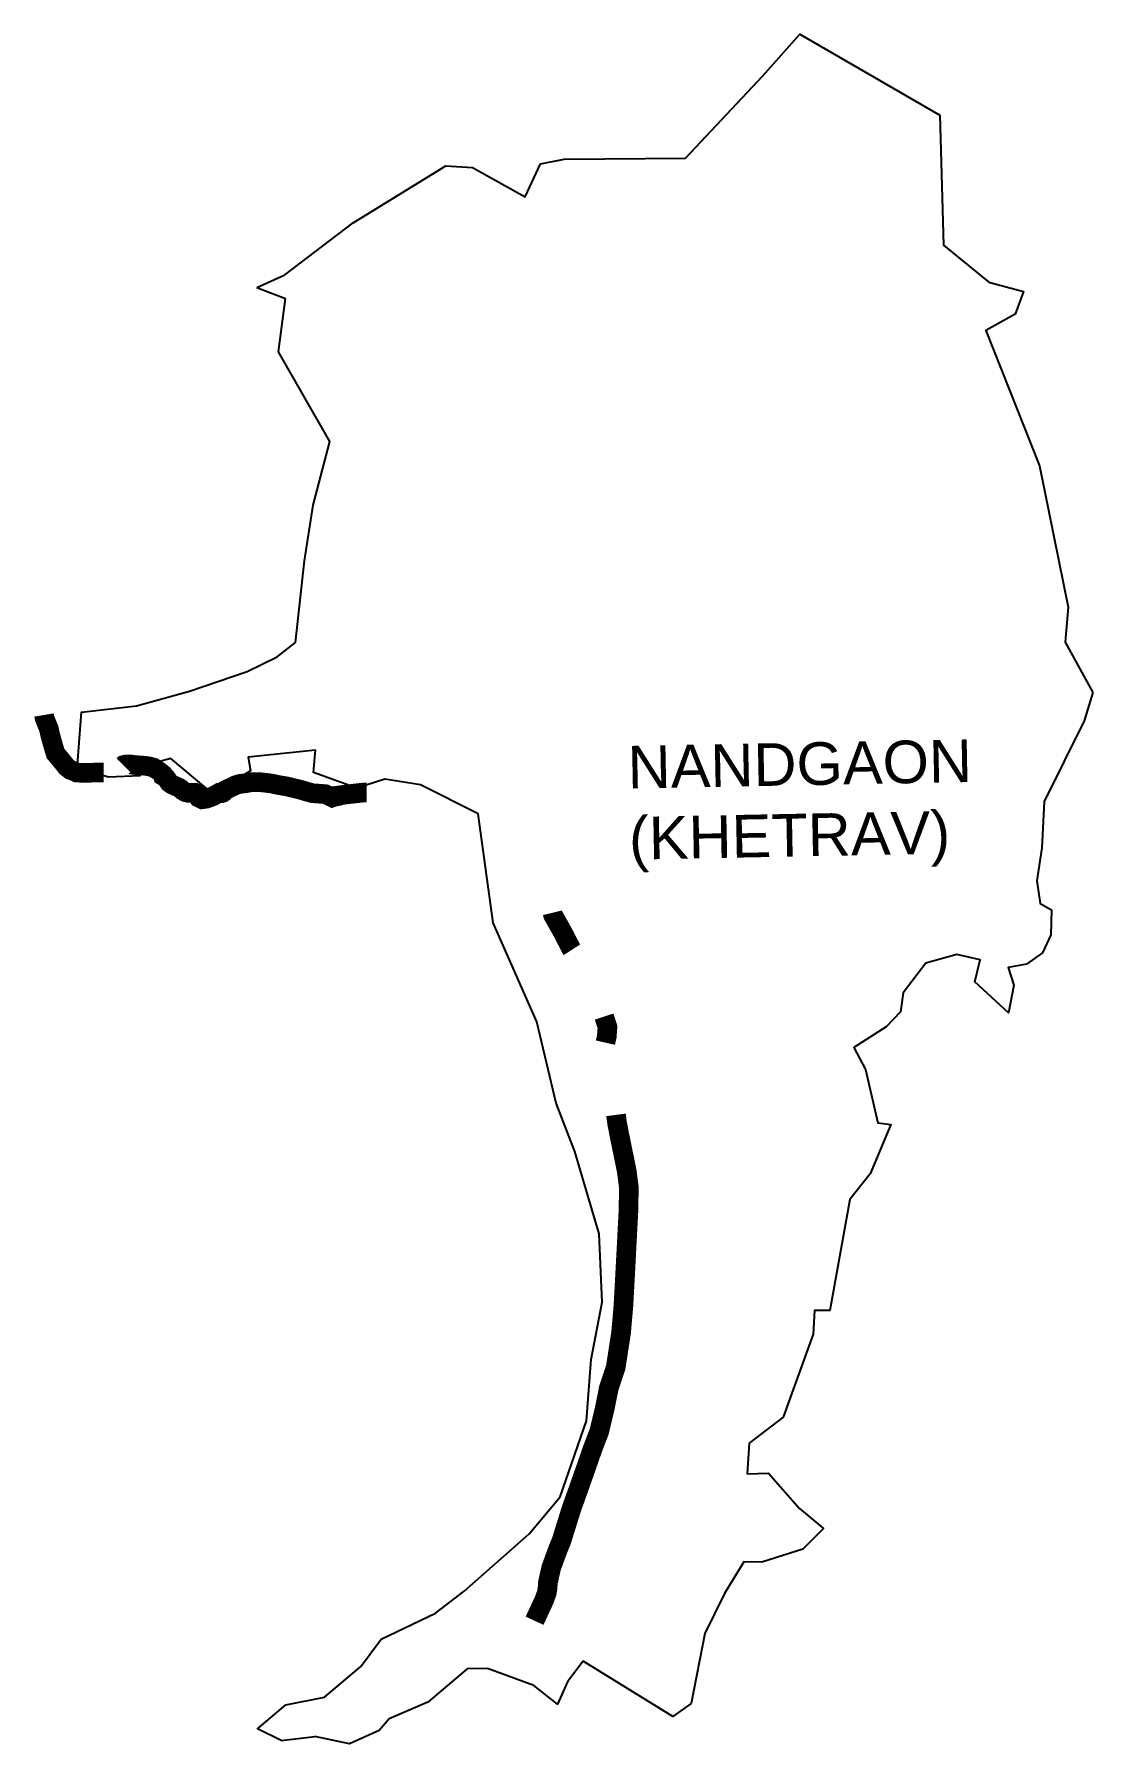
# Model space of a CAD drawing. Header units: metres. Extents: x 279451 to 282149, y 2032555 to 2036914.
import ezdxf

# ---------------------------------------------------------------- set-up
doc = ezdxf.new("R2010")
doc.units = ezdxf.units.M
for name, color, linetype in [('ARTIFICIALLY PROTECTED', 10, 'Continuous'), ('village', 3, 'Continuous'), ('VILLAGE NAME', 250, 'Continuous')]:
    doc.layers.add(name, color=color, linetype=linetype)
doc.styles.get("Standard").update_dxf_attribs({"font": 'simplex.shx'})

msp = doc.modelspace()

# ---------------------------------------------------------------- linework, layer by layer
at = {"color": 3, "flags": 128}
for points in [[(280018.3, 2036267.7), (280090.9, 2036240.3)], [(280079.9, 2032563.3), (280166.1, 2032573.7)]]:
    msp.add_lwpolyline(points, dxfattribs=at)
at = {"layer": 'ARTIFICIALLY PROTECTED', "const_width": 50, "flags": 128}
for points in [[(279475.6, 2035178.1), (279476, 2035175.7), (279477.3, 2035169.1), (279479.7, 2035163.3), (279488, 2035142.8), (279488, 2035142.8), (279491.1, 2035128.2), (279496.9, 2035106.8), (279502.1, 2035089.6), (279504.9, 2035080.2), (279511, 2035073), (279529.1, 2035050.7), (279533, 2035045.6), (279542.9, 2035038), (279549.3, 2035035.8), (279558.7, 2035031.5), (279573.7, 2035030.5), (279610.3, 2035031.4), (279627.6, 2035031.7), (279627.9, 2035031.7)], [(279678.1, 2035050.3), (279678.2, 2035050.4), (279683.9, 2035052), (279692.5, 2035052.4), (279711.2, 2035050.1), (279721.2, 2035049.7), (279737.2, 2035048.2), (279744, 2035047), (279754.9, 2035044), (279767.8, 2035035.6), (279775.2, 2035029.7), (279777.7, 2035027.6), (279779, 2035022.5), (279786.8, 2035017.6), (279795.1, 2035005.5), (279801.5, 2035001), (279820, 2034992.7), (279823.4, 2034990.5), (279829, 2034985.5), (279835.8, 2034981.5), (279844.1, 2034979.3), (279860.3, 2034979.8), (279864.5, 2034977.5), (279870.2, 2034967.7), (279879, 2034963.3), (279889.9, 2034964.9), (279907.4, 2034971.4), (279921.1, 2034979.2), (279925.9, 2034978.6), (279928.5, 2034978.8), (279931, 2034979.7), (279933.5, 2034981.5), (279937.6, 2034986.6), (279964.2, 2034999.3), (279973.7, 2035002.3), (279992.8, 2035004.7), (280003.8, 2035006.7), (280021.6, 2035007.3), (280042.9, 2035005.1), (280055.2, 2035003.5), (280072.2, 2034999.8), (280094.6, 2034996), (280130.4, 2034987.3), (280144, 2034983.1), (280148.9, 2034981.8), (280159.7, 2034978.8), (280174.5, 2034977.7), (280183.5, 2034977.1), (280193.4, 2034976.2), (280210.2, 2034967.9), (280214.1, 2034969.4), (280222.8, 2034971), (280224, 2034972.6), (280245.4, 2034975.5), (280291.6, 2034980.6), (280298, 2034980.5)], [(280771.7, 2034673.9), (280773.2, 2034667.7), (280797.1, 2034625.4), (280820.1, 2034580.8), (280821, 2034579.4)], [(280903.2, 2034409.2), (280911.8, 2034382.9), (280910.1, 2034358.5), (280906.5, 2034342.8)], [(280933.6, 2034158.6), (280936.6, 2034135.7), (280941.9, 2034108.6), (280951.3, 2034062.3), (280960.8, 2034015.9), (280966.3, 2033973.7), (280965.3, 2033914.4), (280956.8, 2033752), (280952.5, 2033672.5), (280951.3, 2033658.6)], [(280951.3, 2033658.6), (280946.4, 2033602.3), (280932.8, 2033515), (280914.9, 2033460.9), (280905.8, 2033414.4), (280890.9, 2033351.7), (280873.9, 2033307.3), (280855.6, 2033254.8), (280836.5, 2033200.6), (280819.9, 2033154.5), (280794.8, 2033073.5), (280786, 2033052.1), (280768.4, 2033004), (280759.8, 2032965.7), (280759.2, 2032953.6), (280757, 2032939.4), (280750.4, 2032921.5), (280726, 2032868.8)]]:
    msp.add_lwpolyline(points, dxfattribs=at)
at = {"layer": 'village', "color": 3}
for points in [[(280018.3, 2036267.7, 0), (280089.4, 2036300.3, 0), (280264, 2036433.4, 0), (280499.7, 2036578.3, 0), (280567.9, 2036574.3, 0), (280702.1, 2036499.7, 0), (280740.7, 2036583.6, 0), (280801, 2036595.1, 0), (281110.8, 2036597.7, 0), (281307.7, 2036807.8, 0), (281402.2, 2036914, 0), (281758.7, 2036707.1, 0), (281768.5, 2036376.4, 0), (281883.7, 2036281.9, 0), (281972.2, 2036257.9, 0), (281951.2, 2036200, 0), (281876, 2036158.8, 0), (282012.7, 2035813.8, 0), (282086.3, 2035453.1, 0), (282078.1, 2035364.2, 0), (282148.9, 2035235.7, 0)], [(280079.9, 2032563.3, 0), (280019.6, 2032593, 0), (280091.6, 2032654.7, 0), (280190.6, 2032673.7, 0), (280283.1, 2032752.2, 0), (280334.9, 2032821.9, 0), (280473.1, 2032888.2, 0), (280546.6, 2032944.3, 0), (280712.4, 2033090, 0), (280790.8, 2033184.6, 0), (280858.6, 2033378.3, 0), (280870.6, 2033534.5, 0), (280897.9, 2033680.9, 0), (280890.8, 2033855.7, 0), (280828.9, 2034065, 0), (280781.3, 2034188.7, 0), (280732.1, 2034395.6, 0), (280620.4, 2034648, 0), (280582, 2034925.8, 0), (280434.9, 2035000.3, 0), (280344.6, 2035014.2, 0), (280273.1, 2034991.8, 0), (280162.5, 2035031.3, 0), (280167.5, 2035088.7, 0), (279996.3, 2035071, 0), (280001.6, 2035036.1, 0), (279929, 2034990.9, 0), (279893.1, 2034988, 0), (279798.8, 2035066.9, 0), (279735.8, 2035050.5, 0), (279719.4, 2035022.8, 0), (279640.8, 2035019.4, 0), (279560.1, 2035040.6, 0), (279570.9, 2035185.5, 0), (279711.4, 2035201.9, 0), (279846.6, 2035239.2, 0), (279993.8, 2035289.1, 0), (280069.6, 2035326.4, 0), (280116.3, 2035363.1, 0), (280139.5, 2035570.9, 0), (280161.6, 2035713.2, 0), (280204, 2035875.7, 0), (280073.4, 2036104.5, 0), (280090.9, 2036240.3, 0)], [(282148.9, 2035235.7, 0), (282127.2, 2035163.6, 0), (282024.7, 2034957.3, 0), (282019.3, 2034839.6, 0), (282006, 2034755.1, 0), (282014.3, 2034697.9, 0), (282043.4, 2034681.4, 0), (282042.2, 2034617.3, 0), (282020.9, 2034571.8, 0), (281979.9, 2034543, 0), (281933, 2034534.1, 0), (281947.4, 2034489.3, 0), (281933.6, 2034419.1, 0), (281848.6, 2034497.7, 0), (281862, 2034553.8, 0), (281802.7, 2034567.6, 0), (281723.4, 2034545, 0), (281665.9, 2034469.8, 0), (281658.5, 2034421.7, 0), (281622.4, 2034383, 0), (281539.7, 2034330.6, 0), (281569.3, 2034274.7, 0), (281600.7, 2034138.4, 0), (281634.2, 2034133.9, 0), (281581.1, 2034007.9, 0), (281529.9, 2033943.1, 0), (281478.3, 2033660.2, 0), (281439.1, 2033659.8, 0), (281436.4, 2033599.5, 0), (281359.5, 2033387.8, 0), (281272.9, 2033321.2, 0), (281268.2, 2033243.6, 0), (281322.4, 2033244.9, 0), (281401.4, 2033154.7, 0), (281462.8, 2033103.8, 0), (281409.8, 2033051.2, 0), (281305.6, 2033018.4, 0), (281259.6, 2033019.2, 0), (281210.2, 2032938.4, 0), (281159.6, 2032836, 0), (281125.2, 2032657.9, 0), (281078.3, 2032624.7, 0), (280850, 2032765.6, 0), (280809.7, 2032713.5, 0), (280784, 2032656.2, 0), (280724.5, 2032704.1, 0), (280606.4, 2032746.8, 0), (280554.2, 2032746.2, 0), (280453.7, 2032661.4, 0), (280355.6, 2032618.5, 0), (280330.1, 2032589, 0), (280254.2, 2032555.1, 0), (280166.1, 2032573.7, 0)]]:
    msp.add_polyline3d(points, dxfattribs=at)

# ---------------------------------------------------------------- texts
at = {"layer": 'VILLAGE NAME', "insert": (280962.1, 2035099.2), "char_height": 108.748, "attachment_point": 1, "rotation": 1.1028}
msp.add_mtext_dynamic_manual_height_columns('{\\fArial|b0|i0|c0|p34;NANDGAON (KHETRAV)}', width=726.929, gutter_width=543.7, heights=[0], dxfattribs=at)

doc.saveas('drawing.dxf')
